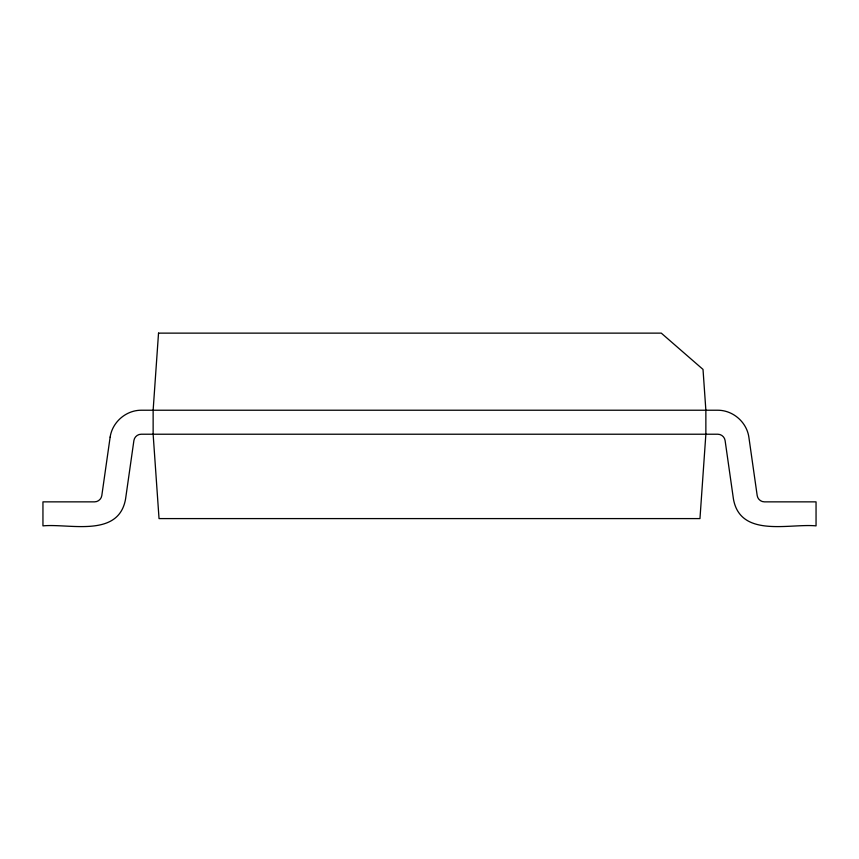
<?xml version="1.0" encoding="UTF-8"?>
<svg xmlns="http://www.w3.org/2000/svg" width="859" height="859" viewBox="0 0 859 859"><rect width="100%" height="100%" fill="white"/><g stroke="black" fill="none" stroke-linecap="round" stroke-linejoin="round"><path stroke-width="1.29" d="M158.528 333.131L153.138 410.226L153.138 434.224L159.033 518.589L699.967 518.589L705.862 434.224L705.862 410.226L703.016 369.413L661.28 333.131L158.528 333.131M110.145 437.091L101.802 495.622C101.298 499.1 98.13 501.849 94.608 501.86L42.95 501.86L42.95 525.869C69.59 523.324 118.628 538.185 125.564 499.004L133.907 440.474C134.423 436.984 137.58 434.246 141.101 434.224L717.899 434.224C721.42 434.246 724.577 436.984 725.093 440.474L733.436 499.004C740.372 538.185 789.41 523.324 816.05 525.869L816.05 501.86L764.392 501.86C760.87 501.849 757.702 499.1 757.198 495.622L748.855 437.091C746.654 422.091 733.049 410.291 717.899 410.226L141.101 410.226C125.951 410.291 112.346 422.091 110.145 437.091"/></g></svg>
